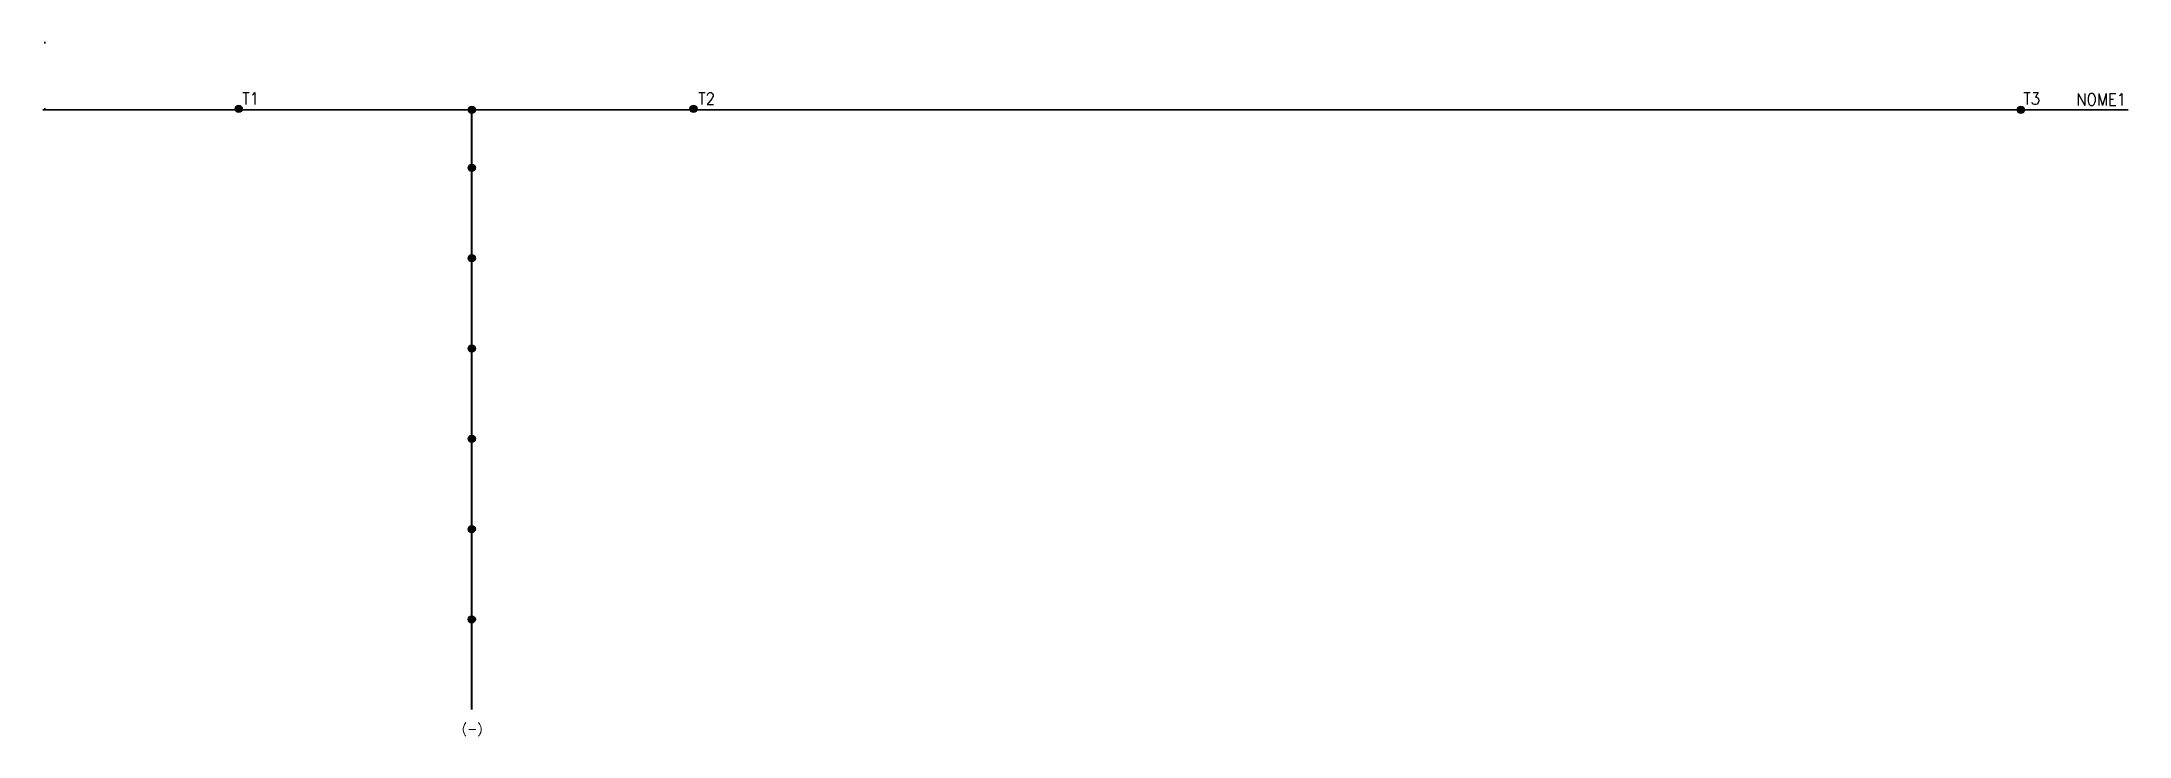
# Model space of a CAD drawing. Header units: millimetres. Extents: x 1112 to 1459, y 891 to 1006.
import ezdxf
from ezdxf.enums import TextEntityAlignment as Align

# ---------------------------------------------------------------- set-up
doc = ezdxf.new("R2010")
doc.units = ezdxf.units.MM
doc.styles.add('ROMANS', font='romans.shx')

# ---------------------------------------------------------------- blocks, each defined once
blk = doc.blocks.new('CON1')
at = {"color": 5, "const_width": 1}
blk.add_lwpolyline([(-0.5, 0, 1), (0.5, 0, 1)], format="xyb", close=True, dxfattribs=at)

msp = doc.modelspace()

# ---------------------------------------------------------------- hatches: boundary and pattern name
h = msp.add_hatch(color=256)
h.paths.add_polyline_path([(1145.1, 995.67), (1145.1, 995.07), (1145.68, 995.07, 0.405686)])
h.paths.add_polyline_path([(1145.1, 995.67, 0.422793), (1144.48, 995.07), (1145.1, 995.07)])
h.paths.add_polyline_path([(1145.68, 995.07), (1144.48, 995.07, 1)])
for points in [[(1145.58, 995.07, 1), (1144.58, 995.07, 1)], [(1184.27, 994.92, 1), (1183.27, 994.92, 1)], [(1221.08, 995.07, 1), (1220.08, 995.07, 1)], [(1441.46, 994.92, 1), (1440.46, 994.92, 1)]]:
    msp.add_hatch(color=5).paths.add_polyline_path(points)
h = msp.add_hatch(color=7)
h.paths.add_polyline_path([(1183.17, 994.92), (1184.37, 994.92, 1)])
h.paths.add_polyline_path([(1184.37, 994.92), (1183.77, 994.92), (1183.77, 994.32, 0.414214)])
h.paths.add_polyline_path([(1183.77, 994.92), (1183.17, 994.92, 0.414214), (1183.77, 994.32)])
h = msp.add_hatch(color=256)
h.paths.add_polyline_path([(1183.17, 994.92), (1184.37, 994.92, 1)])
h.paths.add_polyline_path([(1184.37, 994.92), (1183.77, 994.92), (1183.77, 994.32, 0.414214)])
h.paths.add_polyline_path([(1183.77, 994.92), (1183.17, 994.92, 0.414214), (1183.77, 994.32)])
h = msp.add_hatch(color=256)
h.paths.add_polyline_path([(1183.79, 995.52), (1183.79, 994.92), (1184.37, 994.92, 0.405686)])
h.paths.add_polyline_path([(1183.79, 995.52, 0.422793), (1183.17, 994.92), (1183.79, 994.92)])
h.paths.add_polyline_path([(1184.37, 994.92), (1183.17, 994.92, 1)])
h = msp.add_hatch(color=256)
h.paths.add_polyline_path([(1220.6, 995.67), (1220.6, 995.07), (1221.18, 995.07, 0.405686)])
h.paths.add_polyline_path([(1220.6, 995.67, 0.422793), (1219.98, 995.07), (1220.6, 995.07)])
h.paths.add_polyline_path([(1221.18, 995.07), (1219.98, 995.07, 1)])
h = msp.add_hatch(color=7)
h.paths.add_polyline_path([(1440.36, 994.92), (1441.56, 994.92, 1)])
h.paths.add_polyline_path([(1441.56, 994.92), (1440.96, 994.92), (1440.96, 994.32, 0.414214)])
h.paths.add_polyline_path([(1440.96, 994.92), (1440.36, 994.92, 0.414214), (1440.96, 994.32)])
h = msp.add_hatch(color=256)
h.paths.add_polyline_path([(1440.36, 994.92), (1441.56, 994.92, 1)])
h.paths.add_polyline_path([(1441.56, 994.92), (1440.96, 994.92), (1440.96, 994.32, 0.414214)])
h.paths.add_polyline_path([(1440.96, 994.92), (1440.36, 994.92, 0.414214), (1440.96, 994.32)])
h = msp.add_hatch(color=256)
h.paths.add_polyline_path([(1440.98, 995.52), (1440.98, 994.92), (1441.56, 994.92, 0.405686)])
h.paths.add_polyline_path([(1440.98, 995.52, 0.422793), (1440.36, 994.92), (1440.98, 994.92)])
h.paths.add_polyline_path([(1441.56, 994.92), (1440.36, 994.92, 1)])
h = msp.add_hatch(color=7)
h.paths.add_polyline_path([(1183.17, 985.27), (1184.37, 985.27, 1)])
h.paths.add_polyline_path([(1184.37, 985.27), (1183.77, 985.27), (1183.77, 984.67, 0.414214)])
h.paths.add_polyline_path([(1183.77, 985.27), (1183.17, 985.27, 0.414214), (1183.77, 984.67)])
h = msp.add_hatch(color=7)
h.paths.add_polyline_path([(1183.17, 970.27), (1184.37, 970.27, 1)])
h.paths.add_polyline_path([(1184.37, 970.27), (1183.77, 970.27), (1183.77, 969.67, 0.414214)])
h.paths.add_polyline_path([(1183.77, 970.27), (1183.17, 970.27, 0.414214), (1183.77, 969.67)])
h = msp.add_hatch(color=7)
h.paths.add_polyline_path([(1183.17, 955.26), (1184.37, 955.26, 1)])
h.paths.add_polyline_path([(1184.37, 955.26), (1183.77, 955.26), (1183.77, 954.66, 0.414214)])
h.paths.add_polyline_path([(1183.77, 955.26), (1183.17, 955.26, 0.414214), (1183.77, 954.66)])
h = msp.add_hatch(color=7)
h.paths.add_polyline_path([(1183.17, 940.26), (1184.37, 940.26, 1)])
h.paths.add_polyline_path([(1184.37, 940.26), (1183.77, 940.26), (1183.77, 939.66, 0.414214)])
h.paths.add_polyline_path([(1183.77, 940.26), (1183.17, 940.26, 0.414214), (1183.77, 939.66)])
h = msp.add_hatch(color=7)
h.paths.add_polyline_path([(1183.17, 925.27), (1184.37, 925.27, 1)])
h.paths.add_polyline_path([(1184.37, 925.27), (1183.77, 925.27), (1183.77, 924.67, 0.414214)])
h.paths.add_polyline_path([(1183.77, 925.27), (1183.17, 925.27, 0.414214), (1183.77, 924.67)])
h = msp.add_hatch(color=7)
h.paths.add_polyline_path([(1183.17, 910.27), (1184.37, 910.27, 1)])
h.paths.add_polyline_path([(1184.37, 910.27), (1183.77, 910.27), (1183.77, 909.67, 0.414214)])
h.paths.add_polyline_path([(1183.77, 910.27), (1183.17, 910.27, 0.414214), (1183.77, 909.67)])

# ---------------------------------------------------------------- linework, layer by layer
at = {"color": 5, "const_width": 0.3}
for points in [[(1458.8, 994.92), (1112.53, 994.92)], [(1183.77, 994.92), (1183.77, 895.27)]]:
    msp.add_lwpolyline(points, dxfattribs=at)
for centre in [(1145.08, 995.07), (1183.77, 994.92), (1183.77, 994.92), (1220.58, 995.07), (1440.96, 994.92), (1440.96, 994.92)]:
    msp.add_circle(centre, 0.6)
at = {"color": 5}
for centre in [(1145.08, 995.07), (1183.77, 994.92), (1220.58, 995.07), (1440.96, 994.92)]:
    msp.add_circle(centre, 0.5, dxfattribs=at)
at = {"color": 7}
for centre in [(1183.77, 994.92), (1440.96, 994.92), (1183.77, 985.27), (1183.77, 970.27), (1183.77, 955.26), (1183.77, 940.26), (1183.77, 925.27), (1183.77, 910.27)]:
    msp.add_circle(centre, 0.6, dxfattribs=at)

# ---------------------------------------------------------------- block references
at = {"color": 7, "xscale": 0.5, "yscale": 0.5, "zscale": 0.5}
for p in [(1183.77, 985.27), (1183.77, 985.27), (1183.77, 970.27), (1183.77, 970.27), (1183.77, 955.26), (1183.77, 955.26), (1183.77, 940.26), (1183.77, 940.26), (1183.77, 925.27), (1183.77, 925.27), (1183.77, 910.27), (1183.77, 910.27)]:
    msp.add_blockref('CON1', p, dxfattribs=at)

# ---------------------------------------------------------------- texts
for p in [(1112.53, 1005.92), (1112.53, 994.92), (1112.53, 994.92)]:
    msp.add_text('.', height=2).set_placement(p)
at = {"color": 7, "style": 'ROMANS'}
msp.add_text('(-)', height=1.5, dxfattribs=at).set_placement((1182.11, 891.35))
at = {"style": 'ROMANS', "width": 0.9, "flags": 1}
for tag, p in [('T1', (1147.06, 995.78)), ('T2', (1222.76, 995.78)), ('T3', (1442.76, 995.78))]:
    msp.add_attdef(tag, text='', height=2, dxfattribs=at).set_placement(p, align=Align.CENTER)
at = {"style": 'ROMANS', "width": 0.9}
msp.add_attdef('NOME1', text='', height=2, dxfattribs=at).set_placement((1454.31, 996.65), align=Align.MIDDLE_CENTER)

doc.saveas('drawing.dxf')
